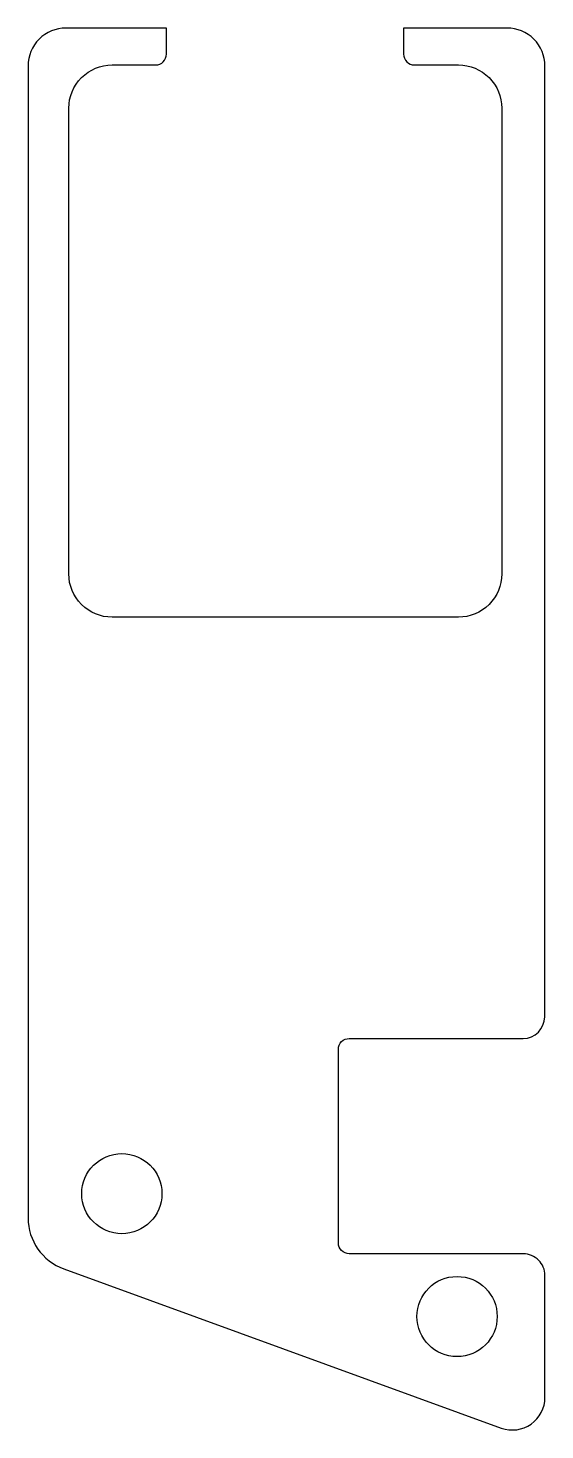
# Model space of a CAD drawing. Header units: millimetres. Extents: x 56.7 to 80.5, y -38.2 to 26.5.
import ezdxf

# ---------------------------------------------------------------- set-up
doc = ezdxf.new("R2010")
doc.units = ezdxf.units.MM
doc.layers.get('0').update_dxf_attribs({"linetype": 'CONTINUOUS'})

msp = doc.modelspace()

# ---------------------------------------------------------------- linework, layer by layer
msp.add_lwpolyline([(78.519, -38.152, 0.520567), (80.532, -36.742), (80.532, -31.11, 0.414214), (79.532, -30.11), (71.501, -30.11, -0.414214), (71.001, -29.61), (71.001, -20.67, -0.414214), (71.501, -20.17), (79.52, -20.17, 0.414135), (80.52, -19.17), (80.532, 24.722, 0.414214), (78.782, 26.472), (74.011, 26.474), (74.011, 25.271, 0.41422), (74.511, 24.771), (76.541, 24.771, -0.414214), (78.541, 22.771), (78.541, 1.278, -0.414214), (76.541, -0.722), (60.566, -0.722, -0.414214), (58.566, 1.278), (58.566, 22.771, -0.414214), (60.566, 24.771), (62.571, 24.771, 0.414208), (63.071, 25.271), (63.071, 26.474), (58.437, 26.472, 0.414214), (56.687, 24.722), (56.686, -28.455, 0.315304), (58.331, -30.804)], format="xyb", close=True)
for centre in [(61.013, -27.332), (76.478, -33.007)]:
    msp.add_circle(centre, 1.85)

doc.saveas('drawing.dxf')
